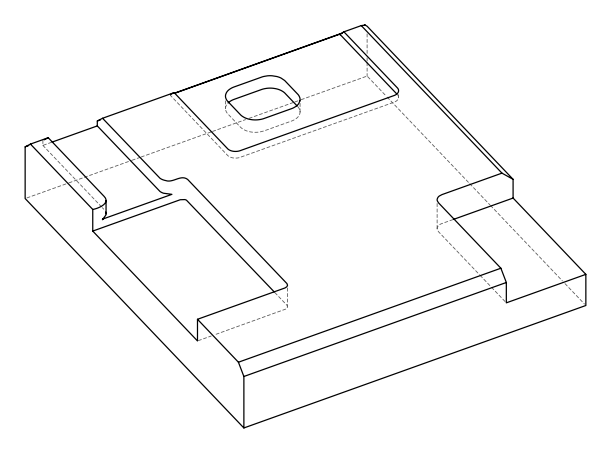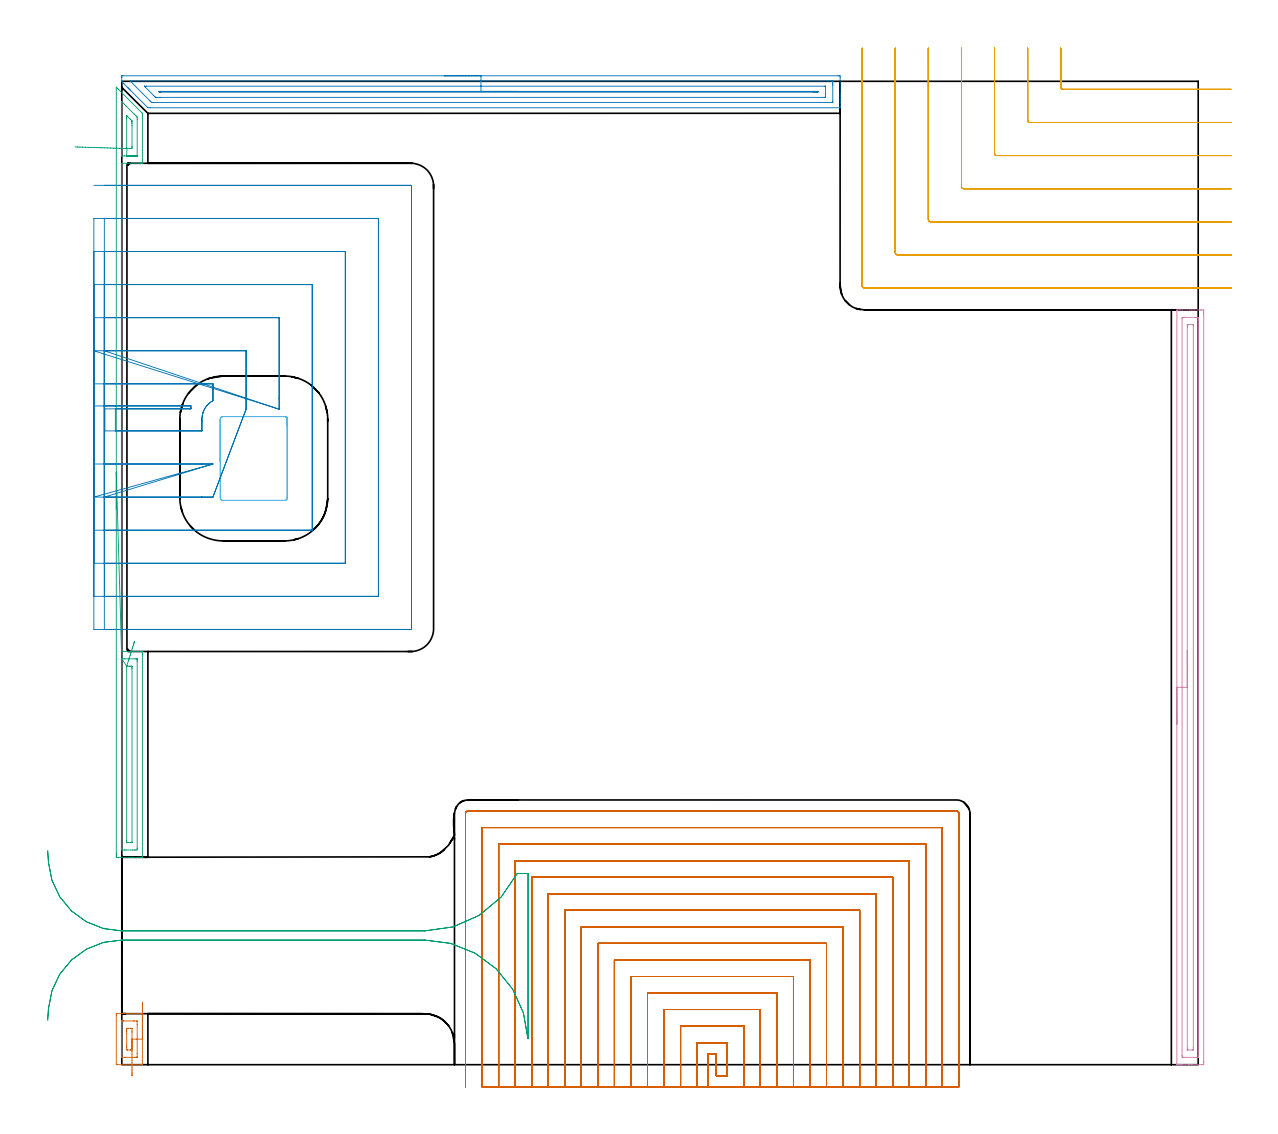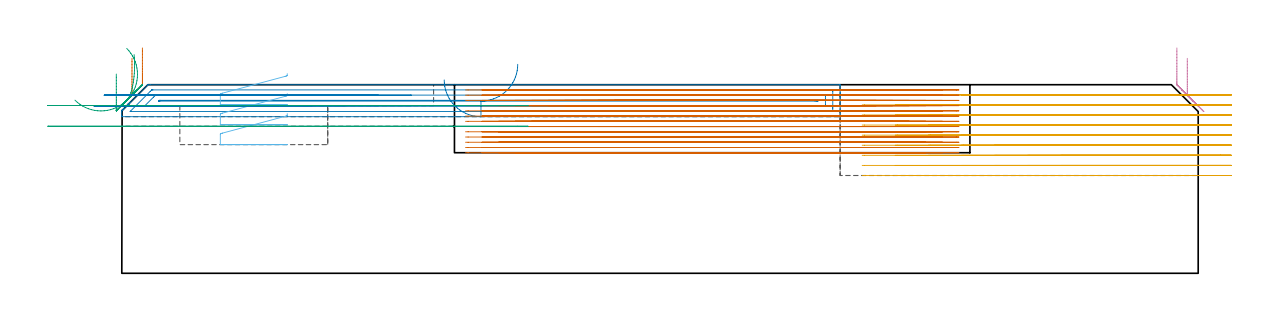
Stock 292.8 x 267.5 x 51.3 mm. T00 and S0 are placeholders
(PLAN: 9 operations, 5 tool changes, 157.6 min)
(1 AREA_MILL | FG_CHAMFER_SURFACE | UGT0205_001 | 0.52 min | 463 mm3)
(2 AREA_MILL_1 | FG_CHAMFER_SURFACE_1 | UGT0205_001 | 6.32 min | 7597 mm3)
(3 AREA_MILL_2 | FG_CHAMFER_SURFACE_2 | UGT0205_001 | 3.39 min | 5280 mm3)
(4 AREA_MILL_3 | FG_CHAMFER_SURFACE_3 | UGT0205_001 | 5.12 min | 5593 mm3)
(5 MILL_CORNER_NOTCH_RECTANGULAR | CORNER_NOTCH_RECTANGULAR | NXT0201_011 | Follow Part, ap 3, ae 75% | 15.61 min | 149105 mm3)
(6 MILL_RECTANGULAR_POCKET | POCKET_RECTANGULAR_STRAIGHT | UGT0201_105 | Follow Part, ap 5.5, ae 75% | 0.89 min | 27441 mm3)
(7 MILL_SLOT | SLOT_PARTIAL_RECTANGULAR | NXT0201_008 | Follow Part, ap 1.5, ae 75% | 116.39 min | 186662 mm3)
(8 MILL_SLOT_1 | SLOT_PARTIAL_RECTANGULAR_1 | NXT0201_011 | Follow Part, ap 3, ae 75% | 7.88 min | 51294 mm3)
(9 MILL_RECTANGULAR_SLOT | SLOT_RECTANGULAR | UGT0201_019 | Follow Part, ap 10, ae 75% | 1.44 min | 43555 mm3)
(TOOL UGT0205_001 | Chamfer Mill 20 x 3 x 45 deg. | D20 FL50 Z2)
(TOOL NXT0201_011 | ENDMILL 12mm [2P460-1200-NA 1630] | D12 FL38 Z6)
(TOOL UGT0201_105 | End Mill 22 mm | D22 FL25 Z2)
(TOOL NXT0201_008 | ENDMILL 6mm [2P460-0600-NA 1630] | D6 FL26 Z6)
(TOOL UGT0201_019 | End mill 40 mm | D40 FL63 Z6)
(OP 1 AREA_MILL)
G17 G21 G94 G90
T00 M6
G54
G17 G0 G90 X5.6 Y16.95 S1061 M3
G43 Z61.3 H0
G94 G1 Y16.912 Z60.428 F250.
Y16.798 Z59.564
Y16.609 Z58.712
Y16.347 Z57.88
Y16.013 Z57.074
Y15.61 Z56.3
Y15.141 Z55.564
Y14.61 Z54.872
Y14.021 Z54.229
Y13.378 Z53.64
Y12.686 Z53.108
Y11.95 Z52.64
Y11.176 Z52.237
Y10.37 Z51.903
Y9.538 Z51.641
Y8.686 Z51.452
Y7.822 Z51.338
Y6.95 Z51.3
Y0.378
X5.593 Y0.01 Z51.292
X5.201 Y0. Z50.9
X-1.271 Z44.428
X-1.492 Y0.01 Z44.206
X-1.5 Y0.134 Z44.2
Y13.522
X-1.498 Y13.731 Z44.202
X-1.492 Y13.89 Z44.206
X-1.158 Y13.9 Z44.542
X5.201 Z50.9
X5.594 Y13.89 Z51.293
X5.6 Y13.522 Z51.3
Y6.95
X4.186 Z49.886
Y3.076
X4.185 Y2.2 Z49.885
X4.184 Y2.131 Z49.884
X4.181 Y2.031 Z49.881
X4.18 Y2.014 Z49.88
X4.075 Y2.009 Z49.775
X3.9 Y2.004 Z49.6
X3.637 Y2.001 Z49.337
X3.505 Y2. Z49.205
X0.858 Z46.558
X0.727 Z46.427
X-0.028 Y2.004 Z45.672
X-0.055 Y2.01 Z45.645
X-0.079 Y2.054 Z45.621
X-0.086 Y3.007 Z45.614
X-0.085 Y11.699 Z45.615
X-0.084 Y11.769 Z45.616
X-0.081 Y11.869 Z45.619
X-0.08 Y11.886 Z45.62
X0.025 Y11.891 Z45.725
X0.2 Y11.896 Z45.9
X0.463 Y11.899 Z46.163
X0.595 Y11.9 Z46.295
X3.242 Z48.942
X3.373 Z49.073
X4.128 Y11.896 Z49.828
X4.155 Y11.89 Z49.855
X4.179 Y11.846 Z49.879
X4.186 Y10.893 Z49.886
Y6.95
X2.772 Z48.472
X2.77 Y4.482 Z48.47
X2.767 Y4.202 Z48.467
X2.765 Y4.025 Z48.465
X2.682 Y4.01 Z48.382
X2.491 Y4.004 Z48.191
X2.373 Y4.001 Z48.073
X1.609 Y4.003 Z47.309
X1.486 Y4.006 Z47.186
X1.335 Y4.024 Z47.035
X1.333 Y4.058 Z47.033
X1.331 Y4.16 Z47.031
X1.329 Y4.759 Z47.029
X1.328 Y5.038 Z47.028
Y8.543
X1.329 Y9.141 Z47.029
X1.33 Y9.418 Z47.03
X1.332 Y9.698 Z47.032
X1.335 Y9.875 Z47.035
X1.418 Y9.89 Z47.118
X1.609 Y9.896 Z47.309
X1.727 Y9.899 Z47.427
X2.491 Y9.897 Z48.191
X2.614 Y9.894 Z48.314
X2.765 Y9.876 Z48.465
X2.767 Y9.842 Z48.467
X2.769 Y9.74 Z48.469
X2.771 Y9.141 Z48.471
X2.772 Y8.862 Z48.472
Y6.95
Y6.078 Z48.51
Y5.213 Z48.623
Y4.362 Z48.812
Y3.53 Z49.075
Y2.724 Z49.408
Y1.95 Z49.811
Y1.214 Z50.28
Y0.522 Z50.811
Y-0.121 Z51.4
Y-0.71 Z52.044
Y-1.242 Z52.736
Y-1.71 Z53.472
Y-2.113 Z54.245
Y-2.447 Z55.051
Y-2.709 Z55.883
Y-2.898 Z56.735
Y-3.012 Z57.6
Y-3.05 Z58.472
G0 Z61.3
M5
M2
(OP 2 AREA_MILL_1)
G17 G21 G94 G90
T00 M6
G54
G17 G0 G90 X87.7 Y269. S1061 M3
G43 Z61.3 H0
Z52.6
G94 G1 X87.738 Z51.728 F250.
X87.852 Z50.864
X88.041 Z50.012
X88.303 Z49.18
X88.637 Z48.374
X89.04 Z47.6
X89.508 Z46.864
X90.04 Z46.172
X90.629 Z45.529
X91.272 Z44.94
X91.964 Z44.408
X92.7 Z43.94
X93.474 Z43.537
X94.28 Z43.203
X95.112 Z42.941
X95.963 Z42.752
X96.828 Z42.638
X97.7 Z42.6
X194.815 Y268.999 Z42.601
X195.217 Y268.996 Z42.602
X195.39 Y268.992 Z42.605
X195.4 Y268.6 Z42.997
Y264.211 Z47.383
Y263.608 Z47.99
Y263.333 Z48.263
Y262.73 Z48.867
Y262.456 Z49.14
Y261.907 Z49.692
Y261.578 Z50.021
Y260.55 Z51.049
X195.398 Y260.423 Z51.169
X195.39 Y260.302 Z51.289
X195.261 Y260.3 Z51.3
X7.712
X7.105 Z51.284
X6.982 Y260.416 Z51.178
X6.936 Y260.463 Z51.135
X2.31 Y265.089 Z46.508
X2.256 Y265.143 Z46.456
X2.07 Y265.33 Z46.269
X2.017 Y265.381 Z46.215
X1.968 Y265.432 Z46.167
X1.773 Y265.627 Z45.972
X1.725 Y265.674 Z45.923
X1.68 Y265.72 Z45.879
X1.476 Y265.924 Z45.675
X0.555 Y266.844 Z44.753
X0.472 Y266.927 Z44.672
X0.288 Y267.112 Z44.487
X0.117 Y267.283 Z44.314
X0.01 Y267.394 Z44.202
X0. Y267.708 Z43.892
Y268.6 Z42.999
Y268.93 Z42.669
X0.01 Y268.994 Z42.605
X0.018 Y269. Z42.6
X97.7
Y267.586 Z44.014
X192.281
X193.033 Y267.585 Z44.015
X193.174 Y267.583 Z44.017
X193.365 Y267.579 Z44.021
X193.39 Y267.517 Z44.083
X193.396 Y267.365 Z44.235
X193.399 Y266.844 Z44.756
X193.4 Y266.483 Z45.117
X193.399 Y262.096 Z49.504
X193.391 Y261.734 Z49.866
X193.388 Y261.72 Z49.88
X193.384 Y261.718 Z49.882
X193.363 Y261.716 Z49.884
X193.316 Y261.715 Z49.885
X193.222 Y261.714 Z49.886
X8.465 Y261.715 Z49.885
X8.277 Y261.716 Z49.884
X8.183 Y261.719 Z49.881
X8.141 Y261.721 Z49.879
X8.047 Y261.812 Z49.788
X7.712 Y262.139 Z49.461
X2.367 Y267.484 Z44.116
X2.306 Y267.55 Z44.05
X2.287 Y267.574 Z44.026
X2.286 Y267.579 Z44.021
X2.307 Y267.581 Z44.019
X2.367 Y267.584 Z44.016
X2.506 Y267.585 Z44.015
X97.7 Y267.586 Z44.014
Y266.172 Z45.428
X191.251 Y266.171 Z45.429
X191.321 Y266.17 Z45.43
X191.375 Y266.167 Z45.433
X191.386 Y266.165 Z45.435
X191.39 Y266.153 Z45.447
X191.395 Y266.113 Z45.487
X191.399 Y265.967 Z45.633
X191.4 Y265.82 Z45.78
Y264.065 Z47.535
X191.398 Y263.333 Z48.267
X191.396 Y263.191 Z48.409
X191.391 Y263.144 Z48.456
X191.354 Y263.135 Z48.465
X191.251 Y263.134 Z48.466
X190.568 Y263.129 Z48.471
X10.385 Y263.128 Z48.472
X9.701 Y263.129 Z48.471
X9.494 Y263.132 Z48.468
X9.287 Y263.135 Z48.465
X9.167 Y263.144 Z48.456
X9.102 Y263.205 Z48.395
X8.969 Y263.333 Z48.267
X8.603 Y263.696 Z47.904
X6.333 Y265.967 Z45.633
X6.175 Y266.128 Z45.472
X6.151 Y266.156 Z45.444
X6.146 Y266.163 Z45.437
X6.158 Y266.165 Z45.435
X6.267 Y266.169 Z45.431
X6.405 Y266.171 Z45.429
X6.613 Y266.172 Z45.428
X97.7
Y264.757 Z46.843
X188.579
X188.916 Y264.756 Z46.844
X189.133 Y264.753 Z46.847
X189.241 Y264.75 Z46.85
X189.39 Y264.736 Z46.864
X189.391 Y264.65 Z46.95
X189.39 Y264.564 Z47.036
X189.241 Y264.55 Z47.05
X189.13 Y264.546 Z47.054
X188.915 Y264.544 Z47.056
X188.579 Y264.543 Z47.057
X188.242
X10.603
X10.385 Y264.545 Z47.055
X10.277 Y264.548 Z47.052
X10.21 Y264.55 Z47.05
X10.175 Y264.582 Z47.018
X10.102 Y264.652 Z46.948
X10.034 Y264.723 Z46.877
X10.011 Y264.749 Z46.851
X10.059 Y264.751 Z46.849
X10.167 Y264.755 Z46.845
X10.385 Y264.757 Z46.843
X97.7
X98.572 Z46.881
X99.436 Z46.995
X100.288 Z47.183
X101.12 Z47.446
X101.926 Z47.78
X102.7 Z48.182
X103.436 Z48.651
X104.128 Z49.182
X104.771 Z49.772
X105.36 Z50.415
X105.891 Z51.107
X106.36 Z51.843
X106.763 Z52.616
X107.097 Z53.422
X107.359 Z54.254
X107.548 Z55.106
X107.662 Z55.971
X107.7 Z56.843
G0 Z61.3
M5
M2
(OP 3 AREA_MILL_2)
G17 G21 G94 G90
T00 M6
G54
G17 G0 G90 X-1.5 Y151.15 S1061 M3
G43 Z61.3 H0
Z54.2
G94 G1 Y151.188 Z53.328 F250.
Y151.302 Z52.463
Y151.491 Z51.612
Y151.753 Z50.78
Y152.087 Z49.974
Y152.49 Z49.2
Y152.959 Z48.464
Y153.49 Z47.772
Y154.079 Z47.129
Y154.722 Z46.54
Y155.414 Z46.008
Y156.15 Z45.54
Y156.924 Z45.137
Y157.73 Z44.803
Y158.562 Z44.541
Y159.414 Z44.352
Y160.279 Z44.238
Y161.15 Z44.2
X-1.499 Y265.872 Z44.201
X-1.496 Y265.884 Z44.203
X-1.492 Y265.891 Z44.206
X-1.457 Y265.857 Z44.243
X-1.038 Y265.439 Z44.659
X5.579 Y258.821 Z51.278
X5.582 Y258.817 Z51.281
X5.595 Y258.799 Z51.289
X5.6 Y258.126 Z51.3
Y245.613
X5.593 Y245.21 Z51.293
X5.173 Y245.2 Z50.873
X-0.1 Z45.6
Y113.333
X-0.098 Y113.109 Z45.592
X-0.1 Y112.997 Z45.6
Y112.926
X-0.101 Y112.914 Z45.599
X-0.099 Y112.912 Z45.596
X-0.095 Y112.908 Z45.59
X-0.096 Y112.901 Z45.593
X-0.1 Y112.886 Z45.598
Y112.829 Z45.6
Y112.4
X5.158 Z50.858
X5.58 Y112.393 Z51.28
X5.593 Y112.391 Z51.293
X5.6 Y111.545 Z51.3
Y56.577
X5.597 Y56.408 Z51.288
X5.592 Y56.407 Z51.283
X5.233 Y56.4 Z50.933
X4.955 Z50.655
X4.256 Z49.95
X3.024 Z48.72
X2.491 Z48.186
X1.875 Z47.57
X-1.038 Y56.401 Z44.659
X-1.268 Y56.404 Z44.429
X-1.492 Y56.41 Z44.206
X-1.495 Y56.561 Z44.203
X-1.499 Y57.024 Z44.201
X-1.5 Y57.492 Z44.2
Y161.15
X-0.1 Y113.331 Z45.6
X-0.098 Y113.109 Z45.592
X-0.1 Y112.998 Z45.6
Y112.984
Y112.914
X-0.099 Y112.912 Z45.596
X-0.094 Y112.908 Z45.591
X-0.095 Y112.901 Z45.594
X-0.099 Y112.886 Z45.599
X-0.1 Y112.829 Z45.6
Y112.439
Y112.4
X-0.057 Z45.643
X0.002 Y110.398 Z45.702
X0.093 Y110.4 Z45.793
X0.727 Z46.427
X3.621 Z49.321
X4.091 Y110.397 Z49.791
X4.14 Y110.395 Z49.84
X4.171 Y110.391 Z49.871
X4.179 Y110.363 Z49.879
X4.182 Y110.186 Z49.882
X4.186 Y109.828 Z49.886
Y109.757
X4.185 Y58.883 Z49.885
Y58.812
X4.179 Y58.41 Z49.879
X3.777 Y58.402 Z49.477
X3.373 Y58.401 Z49.073
X2.897 Y58.4 Z48.597
X1.133 Z46.833
X0.727 Y58.401 Z46.427
X0.248 Y58.403 Z45.948
X0.021 Y58.41 Z45.721
X-0.079 Y58.434 Z45.621
X-0.085 Y58.74 Z45.615
Y58.812
X-0.086 Y109.757 Z45.614
X-0.084 Y110.169 Z45.616
X-0.08 Y110.373 Z45.62
X-0.079 Y110.39 Z45.621
X-0.053 Y110.394 Z45.647
X0.002 Y110.398 Z45.702
X1.336 Y108.39 Z47.036
X1.344 Y108.393 Z47.044
X1.397 Y108.397 Z47.097
X1.609 Y108.399 Z47.309
X2.067 Y108.4 Z47.767
X2.491 Y108.397 Z48.191
X2.633 Y108.395 Z48.333
X2.744 Y108.39 Z48.444
X2.765 Y108.378 Z48.465
X2.767 Y108.335 Z48.467
X2.769 Y108.254 Z48.469
X2.771 Y107.97 Z48.471
X2.772 Y107.686 Z48.472
X2.771 Y60.599 Z48.471
X2.77 Y60.457 Z48.47
X2.767 Y60.423 Z48.467
X2.766 Y60.413 Z48.466
X2.752 Y60.409 Z48.452
X2.686 Y60.402 Z48.386
X2.491 Y60.401 Z48.191
X1.805 Y60.4 Z47.505
X1.609 Y60.401 Z47.309
X1.412 Y60.405 Z47.112
X1.357 Y60.41 Z47.057
X1.335 Y60.414 Z47.035
X1.333 Y60.43 Z47.033
X1.33 Y60.505 Z47.03
X1.329 Y60.599 Z47.029
X1.328 Y60.883 Z47.028
X1.329 Y108.253 Z47.029
X1.331 Y108.349 Z47.031
X1.334 Y108.381 Z47.034
X1.336 Y108.39 Z47.036
X1.584 Y109.176 Z47.324
X1.823 Y109.934 Z47.682
X2.052 Y110.66 Z48.108
X2.269 Y111.348 Z48.599
X2.472 Y111.993 Z49.15
X2.66 Y112.589 Z49.759
X2.831 Y113.132 Z50.42
X2.985 Y113.618 Z51.128
X3.119 Y114.044 Z51.877
X3.233 Y114.406 Z52.663
X3.326 Y114.701 Z53.479
X3.397 Y114.927 Z54.318
X3.446 Y115.082 Z55.175
X3.472 Y115.166 Z56.043
X3.476 Y115.177 Z56.916
X3.457 Y115.115 Z57.786
X3.414 Y114.982 Z58.647
X3.35 Y114.777 Z59.492
G0 Z61.3
X1.337 Y247.2
Z61.179
G1 X1.926 Z60.536
X2.457 Z59.844
X2.926 Z59.108
X3.329 Z58.334
X3.663 Z57.528
X3.925 Z56.696
X4.114 Z55.844
X4.228 Z54.979
X4.266 Z54.108
X4.228 Z53.236
X4.114 Z52.371
X3.925 Z51.52
X3.663 Z50.688
X3.329 Z49.882
X2.926 Z49.108
X2.457 Z48.372
X1.926 Z47.68
X1.337 Z47.037
X0.727 Z46.427
X0.041 Y247.201 Z45.741
X-0.033 Y247.206 Z45.667
X-0.048 Y247.21 Z45.652
X-0.079 Y247.229 Z45.621
X-0.083 Y247.327 Z45.617
X-0.084 Y247.4 Z45.616
X-0.086 Y248.223 Z45.614
X-0.085 Y261.63 Z45.615
X-0.084 Y261.701 Z45.616
X-0.079 Y262. Z45.621
X0.017 Y261.921 Z45.717
X0.246 Y261.701 Z45.946
X0.727 Y261.223 Z46.427
X1.143 Y260.807 Z46.843
X3.373 Y258.577 Z49.073
X3.824 Y258.126 Z49.524
X3.977 Y257.971 Z49.677
X4.099 Y257.844 Z49.799
X4.177 Y257.761 Z49.877
X4.186 Y257.232 Z49.886
X4.185 Y247.297 Z49.885
X4.184 Y247.246 Z49.884
X4.182 Y247.222 Z49.882
X4.18 Y247.216 Z49.88
X4.163 Y247.21 Z49.863
X3.769 Y247.203 Z49.469
X3.571 Y247.2 Z49.271
X1.337 Z47.037
X1.395 Y249.206 Z47.095
X1.345 Y249.21 Z47.045
X1.335 Y249.217 Z47.035
X1.332 Y249.229 Z47.032
X1.33 Y249.269 Z47.03
X1.329 Y249.309 Z47.029
X1.328 Y249.472 Z47.028
X1.329 Y257.516 Z47.029
X1.333 Y258.126 Z47.033
X1.334 Y258.154 Z47.034
X1.335 Z47.035
X1.372 Y258.126 Z47.072
X1.609 Y257.891 Z47.309
X2.269 Y257.232 Z47.969
X2.491 Y257.009 Z48.191
X2.656 Y256.841 Z48.356
X2.738 Y256.755 Z48.438
X2.756 Y256.733 Z48.456
X2.765 Y256.701 Z48.465
X2.767 Y256.622 Z48.467
X2.77 Y256.338 Z48.47
X2.771 Y256.054 Z48.471
X2.772 Y255.444 Z48.472
X2.771 Y249.798 Z48.471
X2.768 Y249.514 Z48.468
X2.764 Y249.325 Z48.464
X2.757 Y249.21 Z48.457
X2.479 Y249.2 Z48.179
X1.597 Z47.297
X1.395 Y249.206 Z47.095
X0.752 Y249.227 Z46.505
X0.06 Y249.248 Z45.974
X-0.676 Y249.271 Z45.506
X-1.449 Y249.296 Z45.103
X-2.255 Y249.321 Z44.77
X-3.087 Y249.347 Z44.507
X-3.938 Y249.374 Z44.319
X-4.803 Y249.401 Z44.205
X-5.674 Y249.428 Z44.167
X-6.545 Y249.456 Z44.206
X-7.409 Y249.483 Z44.32
X-8.261 Y249.51 Z44.509
X-9.092 Y249.536 Z44.771
X-9.898 Y249.561 Z45.105
X-10.671 Y249.585 Z45.508
X-11.406 Y249.609 Z45.977
X-12.098 Y249.63 Z46.509
X-12.741 Y249.65 Z47.098
G0 Z61.3
M5
M2
(OP 4 AREA_MILL_3)
G17 G21 G94 G90
T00 M6
G54
G17 G0 G90 X287. Y92.65 S1061 M3
G43 Z61.3 H0
G94 G1 Y92.688 Z60.428 F250.
Y92.802 Z59.563
Y92.991 Z58.712
Y93.253 Z57.88
Y93.587 Z57.074
Y93.99 Z56.3
Y94.458 Z55.564
Y94.99 Z54.872
Y95.579 Z54.229
Y96.222 Z53.64
Y96.914 Z53.108
Y97.65 Z52.64
Y98.424 Z52.237
Y99.23 Z51.903
Y100.062 Z51.641
Y100.914 Z51.452
Y101.778 Z51.338
Y102.65 Z51.3
Y205.156
X287.003 Y205.291 Z51.288
X287.032 Y205.3 Z51.259
X287.351 Z50.948
X287.855 Z50.444
X288.43 Z49.865
X290.494 Z47.804
X291.094 Z47.201
X291.682 Z46.614
X293.458 Z44.839
X293.758 Y205.298 Z44.539
X294.291 Y205.292 Z44.005
X294.294 Y205.248 Z44.003
X294.299 Y204.71 Z44.001
X294.3 Y204.166 Z44.
Y0.937
X294.299 Y0.59 Z44.001
X294.294 Y0.052 Z44.003
X294.291 Y0.008 Z44.005
X293.758 Y0. Z44.539
X291.094 Z47.201
X290.494 Z47.804
X290.206 Z48.091
X288.43 Z49.865
X287.855 Z50.444
X287.351 Z50.948
X287.032 Z51.259
X287.003 Y0.009 Z51.288
X287. Y0.144 Z51.3
Y102.65
X288.414 Z49.886
X288.415 Y202.943 Z49.885
X288.43 Y203.29 Z49.87
X288.948 Y203.298 Z49.352
X291.982 Y203.3 Z46.318
X292.501 Y203.298 Z45.799
X292.87 Y203.29 Z45.43
X292.885 Y202.927 Z45.415
Y202.912
Y2.357
X292.87 Y2.01 Z45.43
X292.352 Y2.002 Z45.948
X289.318 Y2. Z48.982
X288.799 Y2.002 Z49.501
X288.43 Y2.01 Z49.87
X288.415 Y2.373 Z49.885
X288.414 Y2.389 Z49.886
Y102.65
X289.828 Z48.472
X289.829 Y200.632 Z48.471
X289.83 Y201.145 Z48.47
X289.833 Y201.239 Z48.467
X289.835 Y201.278 Z48.465
X289.897 Y201.29 Z48.403
X290.053 Y201.298 Z48.247
X291.249 Y201.299 Z47.051
X291.352 Y201.296 Z46.948
X291.434 Y201.29 Z46.866
X291.465 Y201.284 Z46.835
X291.467 Y201.27 Z46.833
X291.47 Y201.145 Z46.83
X291.471 Y200.766 Z46.829
Y4.668
X291.469 Y4.155 Z46.831
X291.467 Y4.061 Z46.833
X291.465 Y4.022 Z46.835
X291.403 Y4.01 Z46.897
X291.247 Y4.002 Z47.053
X290.051 Y4.001 Z48.249
X289.948 Y4.004 Z48.352
X289.866 Y4.01 Z48.434
X289.834 Y4.016 Z48.466
X289.833 Y4.03 Z48.467
X289.83 Y4.155 Z48.47
X289.829 Y4.534 Z48.471
X289.828 Y102.65 Z48.472
Y103.522 Z48.51
Y104.387 Z48.624
Y105.238 Z48.812
Y106.07 Z49.075
Y106.876 Z49.409
Y107.65 Z49.811
Y108.386 Z50.28
Y109.078 Z50.811
Y109.721 Z51.401
Y110.31 Z52.044
Y110.842 Z52.736
Y111.31 Z53.472
Y111.713 Z54.245
Y112.047 Z55.051
Y112.309 Z55.883
Y112.498 Z56.735
Y112.612 Z57.6
Y112.65 Z58.472
G0 Z61.3
M5
M2
(OP 5 MILL_CORNER_NOTCH_RECTANGULAR)
G17 G21 G94 G90
T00 M6
G54
G17 G0 G90 X255.392 Y276.5 S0 M3
G43 Z61.3 H1
Z48.555
G94 G1 X255.4 Y273.5 F250.
Y273.356 F500.
Y265.895
G3 X255.995 Y265.3 R0.6
G1 X298.8
X301.8 F250.
G0 Z61.3
X246.39 Y276.5
Z48.555
G1 X246.4 Y273.5
Y273.356 F500.
Y256.896
G3 X246.996 Y256.3 R0.6
G1 X298.8
X301.8 F250.
G0 Z61.3
X237.388 Y276.5
Z48.555
G1 X237.4 Y273.5
Y273.356 F500.
Y247.896
G3 X237.996 Y247.3 R0.6
G1 X298.8
X301.8 F250.
G0 Z61.3
X228.384 Y276.5
Z48.555
G1 X228.4 Y273.5
Y273.356 F500.
Y238.896
G3 X228.996 Y238.3 R0.6
G1 X298.8
X301.8 F250.
G0 Z61.3
X219.375 Y276.5
Z48.555
G1 X219.399 Y273.5
X219.4 Y273.356 F500.
Y229.896
G3 X219.996 Y229.3 R0.6
G1 X298.8
X301.8 F250.
G0 Z61.3
X210.351 Y276.5
Z48.555
G1 X210.399 Y273.5
X210.4 Y273.356 F500.
Y220.897
G3 X210.997 Y220.3 R0.6
G1 X298.8
X301.8 F250.
G0 Z61.3
X201.4 Y276.356
Z48.555
G1 Y273.356
Y211.897 F500.
G3 X201.997 Y211.3 R0.6
G1 X298.8
X301.8 F250.
G0 Z61.3
X255.4 Y276.5
Z45.811
G1 Y273.5
Y265.895 F500.
G3 X255.995 Y265.3 R0.6
G1 X298.8
X301.8 F250.
G0 Z61.3
X246.4 Y276.5
Z45.811
G1 Y273.5
Y256.896 F500.
G3 X246.996 Y256.3 R0.6
G1 X298.8
X301.8 F250.
G0 Z61.3
X237.4 Y276.5
Z45.811
G1 Y273.5
Y247.896 F500.
G3 X237.996 Y247.3 R0.6
G1 X298.8
X301.8 F250.
G0 Z61.3
X228.4 Y276.5
Z45.811
G1 Y273.5
Y238.896 F500.
G3 X228.996 Y238.3 R0.6
G1 X298.8
X301.8 F250.
G0 Z61.3
X219.4 Y276.5
Z45.811
G1 Y273.5
Y229.896 F500.
G3 X219.996 Y229.3 R0.6
G1 X298.8
X301.8 F250.
G0 Z61.3
X210.4 Y276.5
Z45.811
G1 Y273.5
Y220.897 F500.
G3 X210.997 Y220.3 R0.6
G1 X298.8
X301.8 F250.
G0 Z61.3
X201.4 Y276.5
Z45.811
G1 Y273.5
Y211.897 F500.
G3 X201.997 Y211.3 R0.6
G1 X298.8
X301.8 F250.
G0 Z61.3
X255.4 Y276.5
Z43.067
G1 Y273.5
Y265.895 F500.
G3 X255.995 Y265.3 R0.6
G1 X298.8
X301.8 F250.
G0 Z61.3
X246.4 Y276.5
Z43.067
G1 Y273.5
Y256.896 F500.
G3 X246.996 Y256.3 R0.6
G1 X298.8
X301.8 F250.
G0 Z61.3
X237.4 Y276.5
Z43.067
G1 Y273.5
Y247.896 F500.
G3 X237.996 Y247.3 R0.6
G1 X298.8
X301.8 F250.
G0 Z61.3
X228.4 Y276.5
Z43.067
G1 Y273.5
Y238.896 F500.
G3 X228.996 Y238.3 R0.6
G1 X298.8
X301.8 F250.
G0 Z61.3
X219.4 Y276.5
Z43.067
G1 Y273.5
Y229.896 F500.
G3 X219.996 Y229.3 R0.6
G1 X298.8
X301.8 F250.
G0 Z61.3
X210.4 Y276.5
Z43.067
G1 Y273.5
Y220.897 F500.
G3 X210.997 Y220.3 R0.6
G1 X298.8
X301.8 F250.
G0 Z61.3
X201.4 Y276.5
Z43.067
G1 Y273.5
Y211.897 F500.
G3 X201.997 Y211.3 R0.6
G1 X298.8
X301.8 F250.
G0 Z61.3
X255.4 Y276.5
Z40.322
G1 Y273.5
Y265.895 F500.
G3 X255.995 Y265.3 R0.6
G1 X298.8
X301.8 F250.
G0 Z61.3
X246.4 Y276.5
Z40.322
G1 Y273.5
Y256.896 F500.
G3 X246.996 Y256.3 R0.6
G1 X298.8
X301.8 F250.
G0 Z61.3
X237.4 Y276.5
Z40.322
G1 Y273.5
Y247.896 F500.
G3 X237.996 Y247.3 R0.6
G1 X298.8
X301.8 F250.
G0 Z61.3
X228.4 Y276.5
Z40.322
G1 Y273.5
Y238.896 F500.
G3 X228.996 Y238.3 R0.6
G1 X298.8
X301.8 F250.
G0 Z61.3
X219.4 Y276.5
Z40.322
G1 Y273.5
Y229.897 F500.
G3 X219.997 Y229.3 R0.6
G1 X298.8
X301.8 F250.
G0 Z61.3
X210.4 Y276.5
Z40.322
G1 Y273.5
Y220.897 F500.
G3 X210.997 Y220.3 R0.6
G1 X298.8
X301.8 F250.
G0 Z61.3
X201.4 Y276.5
Z40.322
G1 Y273.5
Y211.897 F500.
G3 X201.997 Y211.3 R0.6
G1 X298.8
X301.8 F250.
G0 Z61.3
X255.4 Y276.5
Z37.578
G1 Y273.5
Y265.895 F500.
G3 X255.995 Y265.3 R0.6
G1 X298.8
X301.8 F250.
G0 Z61.3
X246.4 Y276.5
Z37.578
G1 Y273.5
Y256.896 F500.
G3 X246.996 Y256.3 R0.6
G1 X298.8
X301.8 F250.
G0 Z61.3
X237.4 Y276.5
Z37.578
G1 Y273.5
Y247.896 F500.
G3 X237.996 Y247.3 R0.6
G1 X298.8
X301.8 F250.
G0 Z61.3
X228.4 Y276.5
Z37.578
G1 Y273.5
Y238.896 F500.
G3 X228.996 Y238.3 R0.6
G1 X298.8
X301.8 F250.
G0 Z61.3
X219.4 Y276.5
Z37.578
G1 Y273.5
Y229.897 F500.
G3 X219.997 Y229.3 R0.6
G1 X298.8
X301.8 F250.
G0 Z61.3
X210.4 Y276.5
Z37.578
G1 Y273.5
Y220.897 F500.
G3 X210.997 Y220.3 R0.6
G1 X298.8
X301.8 F250.
G0 Z61.3
X201.4 Y276.5
Z37.578
G1 Y273.5
Y211.897 F500.
G3 X201.997 Y211.3 R0.6
G1 X298.8
X301.8 F250.
G0 Z61.3
X255.4 Y276.5
Z34.833
G1 Y273.5
Y265.895 F500.
G3 X255.995 Y265.3 R0.6
G1 X298.8
X301.8 F250.
G0 Z61.3
X246.4 Y276.5
Z34.833
G1 Y273.5
Y256.896 F500.
G3 X246.996 Y256.3 R0.6
G1 X298.8
X301.8 F250.
G0 Z61.3
X237.4 Y276.5
Z34.833
G1 Y273.5
Y247.896 F500.
G3 X237.996 Y247.3 R0.6
G1 X298.8
X301.8 F250.
G0 Z61.3
X228.4 Y276.5
Z34.833
G1 Y273.5
Y238.896 F500.
G3 X228.996 Y238.3 R0.6
G1 X298.8
X301.8 F250.
G0 Z61.3
X219.4 Y276.5
Z34.833
G1 Y273.5
Y229.897 F500.
G3 X219.997 Y229.3 R0.6
G1 X298.8
X301.8 F250.
G0 Z61.3
X210.4 Y276.5
Z34.833
G1 Y273.5
Y220.897 F500.
G3 X210.997 Y220.3 R0.6
G1 X298.8
X301.8 F250.
G0 Z61.3
X201.4 Y276.5
Z34.833
G1 Y273.5
Y211.897 F500.
G3 X201.997 Y211.3 R0.6
G1 X298.8
X301.8 F250.
G0 Z61.3
X255.4 Y276.5
Z32.089
G1 Y273.5
Y265.895 F500.
G3 X255.995 Y265.3 R0.6
G1 X298.8
X301.8 F250.
G0 Z61.3
X246.4 Y276.5
Z32.089
G1 Y273.5
Y256.896 F500.
G3 X246.996 Y256.3 R0.6
G1 X298.8
X301.8 F250.
G0 Z61.3
X237.4 Y276.5
Z32.089
G1 Y273.5
Y247.896 F500.
G3 X237.996 Y247.3 R0.6
G1 X298.8
X301.8 F250.
G0 Z61.3
X228.4 Y276.5
Z32.089
G1 Y273.5
Y238.896 F500.
G3 X228.996 Y238.3 R0.6
G1 X298.8
X301.8 F250.
G0 Z61.3
X219.4 Y276.5
Z32.089
G1 Y273.5
Y229.897 F500.
G3 X219.997 Y229.3 R0.6
G1 X298.8
X301.8 F250.
G0 Z61.3
X210.4 Y276.5
Z32.089
G1 Y273.5
Y220.897 F500.
G3 X210.997 Y220.3 R0.6
G1 X298.8
X301.8 F250.
G0 Z61.3
X201.4 Y276.5
Z32.089
G1 Y273.5
Y211.897 F500.
G3 X201.997 Y211.3 R0.6
G1 X298.8
X301.8 F250.
G0 Z61.3
X255.4 Y276.5
Z29.344
G1 Y273.5
Y265.895 F500.
G3 X255.995 Y265.3 R0.6
G1 X298.8
X301.8 F250.
G0 Z61.3
X246.4 Y276.5
Z29.344
G1 Y273.5
Y256.896 F500.
G3 X246.996 Y256.3 R0.6
G1 X298.8
X301.8 F250.
G0 Z61.3
X237.4 Y276.5
Z29.344
G1 Y273.5
Y247.896 F500.
G3 X237.996 Y247.3 R0.6
G1 X298.8
X301.8 F250.
G0 Z61.3
X228.4 Y276.5
Z29.344
G1 Y273.5
Y238.896 F500.
G3 X228.996 Y238.3 R0.6
G1 X298.8
X301.8 F250.
G0 Z61.3
X219.4 Y276.5
Z29.344
G1 Y273.5
Y229.897 F500.
G3 X219.997 Y229.3 R0.6
G1 X298.8
X301.8 F250.
G0 Z61.3
X210.4 Y276.5
Z29.344
G1 Y273.5
Y220.897 F500.
G3 X210.997 Y220.3 R0.6
G1 X298.8
X301.8 F250.
G0 Z61.3
X201.4 Y276.5
Z29.344
G1 Y273.5
Y211.897 F500.
G3 X201.997 Y211.3 R0.6
G1 X298.8
X301.8 F250.
G0 Z61.3
X255.4 Y276.5
Z26.6
G1 Y273.5
Y265.895 F500.
G3 X255.995 Y265.3 R0.6
G1 X298.8
X301.8 F250.
G0 Z61.3
X246.4 Y276.5
Z26.6
G1 Y273.5
Y256.896 F500.
G3 X246.996 Y256.3 R0.6
G1 X298.8
X301.8 F250.
G0 Z61.3
X237.4 Y276.5
Z26.6
G1 Y273.5
Y247.896 F500.
G3 X237.996 Y247.3 R0.6
G1 X298.8
X301.8 F250.
G0 Z61.3
X228.4 Y276.5
Z26.6
G1 Y273.5
Y238.896 F500.
G3 X228.996 Y238.3 R0.6
G1 X298.8
X301.8 F250.
G0 Z61.3
X219.4 Y276.5
Z26.6
G1 Y273.5
Y229.897 F500.
G3 X219.997 Y229.3 R0.6
G1 X298.8
X301.8 F250.
G0 Z61.3
X210.4 Y276.5
Z26.6
G1 Y273.5
Y220.897 F500.
G3 X210.997 Y220.3 R0.6
G1 X298.8
X301.8 F250.
G0 Z61.3
X201.4 Y276.5
Z26.6
G1 Y273.5
Y211.897 F500.
G3 X201.997 Y211.3 R0.6
G1 X298.8
X301.8 F250.
G0 Z61.3
M5
M2
(OP 6 MILL_RECTANGULAR_POCKET)
G17 G21 G94 G90
T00 M6
G54
G17 G0 G90 X45. Y173.832 S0 M3
G43 Z61.3 H0
Z54.3
G94 G1 Y175.6 Z53.826 F250.
Y175.684 Z53.804
X44.934 Y175.908 Z53.741
X44.799 Y176.099 Z53.678
X44.608 Y176.234 Z53.616
X44.384 Y176.3 Z53.553
X27.416 Z49.007
X27.192 Y176.234 Z48.944
X27.001 Y176.099 Z48.881
X26.866 Y175.908 Z48.819
X26.8 Y175.684 Z48.756
Y164.9 Z45.867
Y154.2 F500.
G3 X27.5 Y153.5 R0.7
G1 X44.3
G3 X45. Y154.2 R0.7
G1 Y175.6
G3 X44.3 Y176.3 R0.7
G1 X27.5
G3 X26.8 Y175.6 R0.7
G1 Y164.9
Y163.9
G0 X45. Y173.832 Z48.867
G1 Y175.6 Z48.393 F250.
Y175.684 Z48.37
X44.934 Y175.908 Z48.308
X44.799 Y176.099 Z48.245
X44.608 Y176.234 Z48.182
X44.384 Y176.3 Z48.12
X27.416 Z43.573
X27.192 Y176.234 Z43.511
X27.001 Y176.099 Z43.448
X26.866 Y175.908 Z43.385
X26.8 Y175.684 Z43.323
Y164.9 Z40.433
Y154.2 F500.
G3 X27.5 Y153.5 R0.7
G1 X44.3
G3 X45. Y154.2 R0.7
G1 Y175.6
G3 X44.3 Y176.3 R0.7
G1 X27.5
G3 X26.8 Y175.6 R0.7
G1 Y164.9
Y163.9
G0 X45. Y173.832 Z43.433
G1 Y175.6 Z42.96 F250.
Y175.684 Z42.937
X44.934 Y175.908 Z42.874
X44.799 Y176.099 Z42.812
X44.608 Y176.234 Z42.749
X44.384 Y176.3 Z42.687
X27.416 Z38.14
X27.192 Y176.234 Z38.077
X27.001 Y176.099 Z38.015
X26.866 Y175.908 Z37.952
X26.8 Y175.684 Z37.89
Y164.9 Z35.
Y154.2 F500.
G3 X27.5 Y153.5 R0.7
G1 X44.3
G3 X45. Y154.2 R0.7
G1 Y175.6
G3 X44.3 Y176.3 R0.7
G1 X27.5
G3 X26.8 Y175.6 R0.7
G1 Y164.9
Y163.9
G0 Z61.3
M5
M2
(OP 7 MILL_SLOT)
G17 G21 G94 G90
T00 M6
G54
G17 G0 G90 X159.5 Y-6. S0 M3
G43 Z61.3 H1
Z49.877
G94 G1 Y-3. F250.
Y3. F500.
X161.7
Y-3.
X164.7
Y6.
X156.5
Y-3.
Y-6. F250.
X169.2
Y-3.
Y10.5 F500.
X152.
Y-3.
Y-6. F250.
X173.7
Y-3.
Y15. F500.
X147.5
Y-3.
Y-6. F250.
X178.2
Y-3.
Y19.5 F500.
X143.
Y-3.
Y-6. F250.
X182.7
Y-3.
Y24. F500.
X138.5
Y-3.
Y-6. F250.
X187.2
Y-3.
Y28.5 F500.
X134.
Y-3.
Y-6. F250.
X191.7
Y-3.
Y33. F500.
X129.5
Y-3.
Y-6. F250.
X196.2
Y-3.
Y37.5 F500.
X125.
Y-3.
Y-6. F250.
X200.7
Y-3.
Y42. F500.
X120.5
Y-3.
Y-6. F250.
X205.2
Y-3.
Y46.5 F500.
X116.
Y-3.
Y-6. F250.
X209.7
Y-3.
Y51. F500.
X111.5
Y-3.
Y-6. F250.
X214.2
Y-3.
Y55.5 F500.
X107.
Y-3.
Y-6. F250.
X218.7
Y-3.
Y60. F500.
X102.5
Y-3.
Y-6. F250.
X223.2
Y-3.
Y64.5 F500.
X98.
Y-3.
Y-6. F250.
X227.7
Y-3.
Y68.3 F500.
G3 X227. Y69. R0.7
G1 X94.2
G3 X93.5 Y68.3 R0.7
G1 Y-3.
Y-6. F250.
G0 X159.5 Z48.454
G1 Y-3.
Y3. F500.
X161.7
Y-3.
X164.7
Y6.
X156.5
Y-3.
Y-6. F250.
X169.2
Y-3.
Y10.5 F500.
X152.
Y-3.
Y-6. F250.
X173.7
Y-3.
Y15. F500.
X147.5
Y-3.
Y-6. F250.
X178.2
Y-3.
Y19.5 F500.
X143.
Y-3.
Y-6. F250.
X182.7
Y-3.
Y24. F500.
X138.5
Y-3.
Y-6. F250.
X187.2
Y-3.
Y28.5 F500.
X134.
Y-3.
Y-6. F250.
X191.7
Y-3.
Y33. F500.
X129.5
Y-3.
Y-6. F250.
X196.2
Y-3.
Y37.5 F500.
X125.
Y-3.
Y-6. F250.
X200.7
Y-3.
Y42. F500.
X120.5
Y-3.
Y-6. F250.
X205.2
Y-3.
Y46.5 F500.
X116.
Y-3.
Y-6. F250.
X209.7
Y-3.
Y51. F500.
X111.5
Y-3.
Y-6. F250.
X214.2
Y-3.
Y55.5 F500.
X107.
Y-3.
Y-6. F250.
X218.7
Y-3.
Y60. F500.
X102.5
Y-3.
Y-6. F250.
X223.2
Y-3.
Y64.5 F500.
X98.
Y-3.
Y-6. F250.
X227.7
Y-3.
Y68.3 F500.
G3 X227. Y69. R0.7
G1 X94.2
G3 X93.5 Y68.3 R0.7
G1 Y-3.
Y-6. F250.
G0 X159.5 Z47.031
G1 Y-3.
Y3. F500.
X161.7
Y-3.
X164.7
Y6.
X156.5
Y-3.
Y-6. F250.
X169.2
Y-3.
Y10.5 F500.
X152.
Y-3.
Y-6. F250.
X173.7
Y-3.
Y15. F500.
X147.5
Y-3.
Y-6. F250.
X178.2
Y-3.
Y19.5 F500.
X143.
Y-3.
Y-6. F250.
X182.7
Y-3.
Y24. F500.
X138.5
Y-3.
Y-6. F250.
X187.2
Y-3.
Y28.5 F500.
X134.
Y-3.
Y-6. F250.
X191.7
Y-3.
Y33. F500.
X129.5
Y-3.
Y-6. F250.
X196.2
Y-3.
Y37.5 F500.
X125.
Y-3.
Y-6. F250.
X200.7
Y-3.
Y42. F500.
X120.5
Y-3.
Y-6. F250.
X205.2
Y-3.
Y46.5 F500.
X116.
Y-3.
Y-6. F250.
X209.7
Y-3.
Y51. F500.
X111.5
Y-3.
Y-6. F250.
X214.2
Y-3.
Y55.5 F500.
X107.
Y-3.
Y-6. F250.
X218.7
Y-3.
Y60. F500.
X102.5
Y-3.
Y-6. F250.
X223.2
Y-3.
Y64.5 F500.
X98.
Y-3.
Y-6. F250.
X227.7
Y-3.
Y68.3 F500.
G3 X227. Y69. R0.7
G1 X94.2
G3 X93.5 Y68.3 R0.7
G1 Y-3.
Y-6. F250.
G0 X159.5 Z45.608
G1 Y-3.
Y3. F500.
X161.7
Y-3.
X164.7
Y6.
X156.5
Y-3.
Y-6. F250.
X169.2
Y-3.
Y10.5 F500.
X152.
Y-3.
Y-6. F250.
X173.7
Y-3.
Y15. F500.
X147.5
Y-3.
Y-6. F250.
X178.2
Y-3.
Y19.5 F500.
X143.
Y-3.
Y-6. F250.
X182.7
Y-3.
Y24. F500.
X138.5
Y-3.
Y-6. F250.
X187.2
Y-3.
Y28.5 F500.
X134.
Y-3.
Y-6. F250.
X191.7
Y-3.
Y33. F500.
X129.5
Y-3.
Y-6. F250.
X196.2
Y-3.
Y37.5 F500.
X125.
Y-3.
Y-6. F250.
X200.7
Y-3.
Y42. F500.
X120.5
Y-3.
Y-6. F250.
X205.2
Y-3.
Y46.5 F500.
X116.
Y-3.
Y-6. F250.
X209.7
Y-3.
Y51. F500.
X111.5
Y-3.
Y-6. F250.
X214.2
Y-3.
Y55.5 F500.
X107.
Y-3.
Y-6. F250.
X218.7
Y-3.
Y60. F500.
X102.5
Y-3.
Y-6. F250.
X223.2
Y-3.
Y64.5 F500.
X98.
Y-3.
Y-6. F250.
X227.7
Y-3.
Y68.3 F500.
G3 X227. Y69. R0.7
G1 X94.2
G3 X93.5 Y68.3 R0.7
G1 Y-3.
Y-6. F250.
G0 X159.5 Z44.185
G1 Y-3.
Y3. F500.
X161.7
Y-3.
X164.7
Y6.
X156.5
Y-3.
Y-6. F250.
X169.2
Y-3.
Y10.5 F500.
X152.
Y-3.
Y-6. F250.
X173.7
Y-3.
Y15. F500.
X147.5
Y-3.
Y-6. F250.
X178.2
Y-3.
Y19.5 F500.
X143.
Y-3.
Y-6. F250.
X182.7
Y-3.
Y24. F500.
X138.5
Y-3.
Y-6. F250.
X187.2
Y-3.
Y28.5 F500.
X134.
Y-3.
Y-6. F250.
X191.7
Y-3.
Y33. F500.
X129.5
Y-3.
Y-6. F250.
X196.2
Y-3.
Y37.5 F500.
X125.
Y-3.
Y-6. F250.
X200.7
Y-3.
Y42. F500.
X120.5
Y-3.
Y-6. F250.
X205.2
Y-3.
Y46.5 F500.
X116.
Y-3.
Y-6. F250.
X209.7
Y-3.
Y51. F500.
X111.5
Y-3.
Y-6. F250.
X214.2
Y-3.
Y55.5 F500.
X107.
Y-3.
Y-6. F250.
X218.7
Y-3.
Y60. F500.
X102.5
Y-3.
Y-6. F250.
X223.2
Y-3.
Y64.5 F500.
X98.
Y-3.
Y-6. F250.
X227.7
Y-3.
Y68.3 F500.
G3 X227. Y69. R0.7
G1 X94.2
G3 X93.5 Y68.3 R0.7
G1 Y-3.
Y-6. F250.
G0 X159.5 Z42.761
G1 Y-3.
Y3. F500.
X161.7
Y-3.
X164.7
Y6.
X156.5
Y-3.
Y-6. F250.
X169.2
Y-3.
Y10.5 F500.
X152.
Y-3.
Y-6. F250.
X173.7
Y-3.
Y15. F500.
X147.5
Y-3.
Y-6. F250.
X178.2
Y-3.
Y19.5 F500.
X143.
Y-3.
Y-6. F250.
X182.7
Y-3.
Y24. F500.
X138.5
Y-3.
Y-6. F250.
X187.2
Y-3.
Y28.5 F500.
X134.
Y-3.
Y-6. F250.
X191.7
Y-3.
Y33. F500.
X129.5
Y-3.
Y-6. F250.
X196.2
Y-3.
Y37.5 F500.
X125.
Y-3.
Y-6. F250.
X200.7
Y-3.
Y42. F500.
X120.5
Y-3.
Y-6. F250.
X205.2
Y-3.
Y46.5 F500.
X116.
Y-3.
Y-6. F250.
X209.7
Y-3.
Y51. F500.
X111.5
Y-3.
Y-6. F250.
X214.2
Y-3.
Y55.5 F500.
X107.
Y-3.
Y-6. F250.
X218.7
Y-3.
Y60. F500.
X102.5
Y-3.
Y-6. F250.
X223.2
Y-3.
Y64.5 F500.
X98.
Y-3.
Y-6. F250.
X227.7
Y-3.
Y68.3 F500.
G3 X227. Y69. R0.7
G1 X94.2
G3 X93.5 Y68.3 R0.7
G1 Y-3.
Y-6. F250.
G0 X159.5 Z41.338
G1 Y-3.
Y3. F500.
X161.7
Y-3.
X164.7
Y6.
X156.5
Y-3.
Y-6. F250.
X169.2
Y-3.
Y10.5 F500.
X152.
Y-3.
Y-6. F250.
X173.7
Y-3.
Y15. F500.
X147.5
Y-3.
Y-6. F250.
X178.2
Y-3.
Y19.5 F500.
X143.
Y-3.
Y-6. F250.
X182.7
Y-3.
Y24. F500.
X138.5
Y-3.
Y-6. F250.
X187.2
Y-3.
Y28.5 F500.
X134.
Y-3.
Y-6. F250.
X191.7
Y-3.
Y33. F500.
X129.5
Y-3.
Y-6. F250.
X196.2
Y-3.
Y37.5 F500.
X125.
Y-3.
Y-6. F250.
X200.7
Y-3.
Y42. F500.
X120.5
Y-3.
Y-6. F250.
X205.2
Y-3.
Y46.5 F500.
X116.
Y-3.
Y-6. F250.
X209.7
Y-3.
Y51. F500.
X111.5
Y-3.
Y-6. F250.
X214.2
Y-3.
Y55.5 F500.
X107.
Y-3.
Y-6. F250.
X218.7
Y-3.
Y60. F500.
X102.5
Y-3.
Y-6. F250.
X223.2
Y-3.
Y64.5 F500.
X98.
Y-3.
Y-6. F250.
X227.7
Y-3.
Y68.3 F500.
G3 X227. Y69. R0.7
G1 X94.2
G3 X93.5 Y68.3 R0.7
G1 Y-3.
Y-6. F250.
G0 X159.5 Z39.915
G1 Y-3.
Y3. F500.
X161.7
Y-3.
X164.7
Y6.
X156.5
Y-3.
Y-6. F250.
X169.2
Y-3.
Y10.5 F500.
X152.
Y-3.
Y-6. F250.
X173.7
Y-3.
Y15. F500.
X147.5
Y-3.
Y-6. F250.
X178.2
Y-3.
Y19.5 F500.
X143.
Y-3.
Y-6. F250.
X182.7
Y-3.
Y24. F500.
X138.5
Y-3.
Y-6. F250.
X187.2
Y-3.
Y28.5 F500.
X134.
Y-3.
Y-6. F250.
X191.7
Y-3.
Y33. F500.
X129.5
Y-3.
Y-6. F250.
X196.2
Y-3.
Y37.5 F500.
X125.
Y-3.
Y-6. F250.
X200.7
Y-3.
Y42. F500.
X120.5
Y-3.
Y-6. F250.
X205.2
Y-3.
Y46.5 F500.
X116.
Y-3.
Y-6. F250.
X209.7
Y-3.
Y51. F500.
X111.5
Y-3.
Y-6. F250.
X214.2
Y-3.
Y55.5 F500.
X107.
Y-3.
Y-6. F250.
X218.7
Y-3.
Y60. F500.
X102.5
Y-3.
Y-6. F250.
X223.2
Y-3.
Y64.5 F500.
X98.
Y-3.
Y-6. F250.
X227.7
Y-3.
Y68.3 F500.
G3 X227. Y69. R0.7
G1 X94.2
G3 X93.5 Y68.3 R0.7
G1 Y-3.
Y-6. F250.
G0 X159.5 Z38.492
G1 Y-3.
Y3. F500.
X161.7
Y-3.
X164.7
Y6.
X156.5
Y-3.
Y-6. F250.
X169.2
Y-3.
Y10.5 F500.
X152.
Y-3.
Y-6. F250.
X173.7
Y-3.
Y15. F500.
X147.5
Y-3.
Y-6. F250.
X178.2
Y-3.
Y19.5 F500.
X143.
Y-3.
Y-6. F250.
X182.7
Y-3.
Y24. F500.
X138.5
Y-3.
Y-6. F250.
X187.2
Y-3.
Y28.5 F500.
X134.
Y-3.
Y-6. F250.
X191.7
Y-3.
Y33. F500.
X129.5
Y-3.
Y-6. F250.
X196.2
Y-3.
Y37.5 F500.
X125.
Y-3.
Y-6. F250.
X200.7
Y-3.
Y42. F500.
X120.5
Y-3.
Y-6. F250.
X205.2
Y-3.
Y46.5 F500.
X116.
Y-3.
Y-6. F250.
X209.7
Y-3.
Y51. F500.
X111.5
Y-3.
Y-6. F250.
X214.2
Y-3.
Y55.5 F500.
X107.
Y-3.
Y-6. F250.
X218.7
Y-3.
Y60. F500.
X102.5
Y-3.
Y-6. F250.
X223.2
Y-3.
Y64.5 F500.
X98.
Y-3.
Y-6. F250.
X227.7
Y-3.
Y68.3 F500.
G3 X227. Y69. R0.7
G1 X94.2
G3 X93.5 Y68.3 R0.7
G1 Y-3.
Y-6. F250.
G0 X159.5 Z37.069
G1 Y-3.
Y3. F500.
X161.7
Y-3.
X164.7
Y6.
X156.5
Y-3.
Y-6. F250.
X169.2
Y-3.
Y10.5 F500.
X152.
Y-3.
Y-6. F250.
X173.7
Y-3.
Y15. F500.
X147.5
Y-3.
Y-6. F250.
X178.2
Y-3.
Y19.5 F500.
X143.
Y-3.
Y-6. F250.
X182.7
Y-3.
Y24. F500.
X138.5
Y-3.
Y-6. F250.
X187.2
Y-3.
Y28.5 F500.
X134.
Y-3.
Y-6. F250.
X191.7
Y-3.
Y33. F500.
X129.5
Y-3.
Y-6. F250.
X196.2
Y-3.
Y37.5 F500.
X125.
Y-3.
Y-6. F250.
X200.7
Y-3.
Y42. F500.
X120.5
Y-3.
Y-6. F250.
X205.2
Y-3.
Y46.5 F500.
X116.
Y-3.
Y-6. F250.
X209.7
Y-3.
Y51. F500.
X111.5
Y-3.
Y-6. F250.
X214.2
Y-3.
Y55.5 F500.
X107.
Y-3.
Y-6. F250.
X218.7
Y-3.
Y60. F500.
X102.5
Y-3.
Y-6. F250.
X223.2
Y-3.
Y64.5 F500.
X98.
Y-3.
Y-6. F250.
X227.7
Y-3.
Y68.3 F500.
G3 X227. Y69. R0.7
G1 X94.2
G3 X93.5 Y68.3 R0.7
G1 Y-3.
Y-6. F250.
G0 X159.5 Z35.646
G1 Y-3.
Y3. F500.
X161.7
Y-3.
X164.7
Y6.
X156.5
Y-3.
Y-6. F250.
X169.2
Y-3.
Y10.5 F500.
X152.
Y-3.
Y-6. F250.
X173.7
Y-3.
Y15. F500.
X147.5
Y-3.
Y-6. F250.
X178.2
Y-3.
Y19.5 F500.
X143.
Y-3.
Y-6. F250.
X182.7
Y-3.
Y24. F500.
X138.5
Y-3.
Y-6. F250.
X187.2
Y-3.
Y28.5 F500.
X134.
Y-3.
Y-6. F250.
X191.7
Y-3.
Y33. F500.
X129.5
Y-3.
Y-6. F250.
X196.2
Y-3.
Y37.5 F500.
X125.
Y-3.
Y-6. F250.
X200.7
Y-3.
Y42. F500.
X120.5
Y-3.
Y-6. F250.
X205.2
Y-3.
Y46.5 F500.
X116.
Y-3.
Y-6. F250.
X209.7
Y-3.
Y51. F500.
X111.5
Y-3.
Y-6. F250.
X214.2
Y-3.
Y55.5 F500.
X107.
Y-3.
Y-6. F250.
X218.7
Y-3.
Y60. F500.
X102.5
Y-3.
Y-6. F250.
X223.2
Y-3.
Y64.5 F500.
X98.
Y-3.
Y-6. F250.
X227.7
Y-3.
Y68.3 F500.
G3 X227. Y69. R0.7
G1 X94.2
G3 X93.5 Y68.3 R0.7
G1 Y-3.
Y-6. F250.
G0 X159.5 Z34.223
G1 Y-3.
Y3. F500.
X161.7
Y-3.
X164.7
Y6.
X156.5
Y-3.
Y-6. F250.
X169.2
Y-3.
Y10.5 F500.
X152.
Y-3.
Y-6. F250.
X173.7
Y-3.
Y15. F500.
X147.5
Y-3.
Y-6. F250.
X178.2
Y-3.
Y19.5 F500.
X143.
Y-3.
Y-6. F250.
X182.7
Y-3.
Y24. F500.
X138.5
Y-3.
Y-6. F250.
X187.2
Y-3.
Y28.5 F500.
X134.
Y-3.
Y-6. F250.
X191.7
Y-3.
Y33. F500.
X129.5
Y-3.
Y-6. F250.
X196.2
Y-3.
Y37.5 F500.
X125.
Y-3.
Y-6. F250.
X200.7
Y-3.
Y42. F500.
X120.5
Y-3.
Y-6. F250.
X205.2
Y-3.
Y46.5 F500.
X116.
Y-3.
Y-6. F250.
X209.7
Y-3.
Y51. F500.
X111.5
Y-3.
Y-6. F250.
X214.2
Y-3.
Y55.5 F500.
X107.
Y-3.
Y-6. F250.
X218.7
Y-3.
Y60. F500.
X102.5
Y-3.
Y-6. F250.
X223.2
Y-3.
Y64.5 F500.
X98.
Y-3.
Y-6. F250.
X227.7
Y-3.
Y68.3 F500.
G3 X227. Y69. R0.7
G1 X94.2
G3 X93.5 Y68.3 R0.7
G1 Y-3.
Y-6. F250.
G0 X159.5 Z32.8
G1 Y-3.
Y3. F500.
X161.7
Y-3.
X164.7
Y6.
X156.5
Y-3.
Y-6. F250.
X169.2
Y-3.
Y10.5 F500.
X152.
Y-3.
Y-6. F250.
X173.7
Y-3.
Y15. F500.
X147.5
Y-3.
Y-6. F250.
X178.2
Y-3.
Y19.5 F500.
X143.
Y-3.
Y-6. F250.
X182.7
Y-3.
Y24. F500.
X138.5
Y-3.
Y-6. F250.
X187.2
Y-3.
Y28.5 F500.
X134.
Y-3.
Y-6. F250.
X191.7
Y-3.
Y33. F500.
X129.5
Y-3.
Y-6. F250.
X196.2
Y-3.
Y37.5 F500.
X125.
Y-3.
Y-6. F250.
X200.7
Y-3.
Y42. F500.
X120.5
Y-3.
Y-6. F250.
X205.2
Y-3.
Y46.5 F500.
X116.
Y-3.
Y-6. F250.
X209.7
Y-3.
Y51. F500.
X111.5
Y-3.
Y-6. F250.
X214.2
Y-3.
Y55.5 F500.
X107.
Y-3.
Y-6. F250.
X218.7
Y-3.
Y60. F500.
X102.5
Y-3.
Y-6. F250.
X223.2
Y-3.
Y64.5 F500.
X98.
Y-3.
Y-6. F250.
X227.7
Y-3.
Y68.3 F500.
G3 X227. Y69. R0.7
G1 X94.2
G3 X93.5 Y68.3 R0.7
G1 Y-3.
Y-6. F250.
G0 Z61.3
M5
M2
(OP 8 MILL_SLOT_1)
G17 G21 G94 G90
T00 M6
G54
G17 G0 G90 X-4.75 Y179.2 S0 M3
G43 Z61.3 H1
Z48.45
G94 G1 X-1.75 F250.
X18.8 F500.
Y178.4
X-1.75
Y172.4
X21.799
Y175.115
G2 X22.081 Y177.357 R6.102
X23.191 Y179.332 R5.156
X24.8 Y180.628 R5.862
G1 Y185.2
X-1.75
X-4.75 F250.
Y163.4 F500.
X-1.75 F250.
X21.8 F500.
X24.8 F250.
X-4.75 Y154.4 F500.
X-1.75 F250.
X21.788 F500.
X24.788 F250.
X33.8 Y178.3 F500.
Y181.3 F250.
Y194.2 F500.
X-1.75
X-4.75 F250.
X42.8 Y178.3 F500.
Y181.3 F250.
Y203.2 F500.
X-1.75
X-4.75 F250.
Y145.4 F500.
X-1.75 F250.
X51.8 F500.
Y212.2
X-1.75
X-4.75 F250.
Y136.4 F500.
X-1.75 F250.
X60.8 F500.
Y221.2
X-1.75
X-4.75 F250.
Y127.4 F500.
X-1.75 F250.
X69.8 F500.
Y230.2
X-1.75
X-4.75 F250.
Y118.4 F500.
X-1.75 F250.
X78.6 F500.
G3 X78.8 Y118.6 R0.2
G1 Y239.
G3 X78.6 Y239.2 R0.2
G1 X-1.75
X-4.75 F250.
G0 X-7.599 Y179.2 Z45.6
G1 X-4.599
X18.8 F500.
Y178.4
X-4.599
Y172.4
X21.799
Y175.115
G2 X22.067 Y177.313 R6.22
G1 X22.081 Y177.357
G2 X22.185 Y177.668 R5.156
X23.191 Y179.332 R5.18
X24.8 Y180.628 R5.871
G1 Y185.2
X-4.599
X-7.599 F250.
Y163.4
X-4.599
X21.8 F500.
X24.8 F250.
X-7.599 Y154.4 F500.
X-4.599 F250.
X21.788 F500.
X24.788 F250.
X33.8 Y178.3 F500.
Y181.3 F250.
Y194.2 F500.
X-4.599
X-7.599 F250.
X42.8 Y178.3 F500.
Y181.3 F250.
Y203.2 F500.
X-4.599
X-7.599 F250.
Y145.4
X-4.599
X51.8 F500.
Y212.2
X-4.599
X-7.599 F250.
Y136.4
X-4.599
X60.8 F500.
Y221.2
X-4.599
X-7.599 F250.
Y127.4
X-4.599
X69.8 F500.
Y230.2
X-4.599
X-7.599 F250.
Y118.4
X-4.599
X78.6 F500.
G3 X78.8 Y118.6 R0.2
G1 Y239.
G3 X78.6 Y239.2 R0.2
G1 X-4.599
X-7.599 F250.
G0 Z61.3
M5
M2
(OP 9 MILL_RECTANGULAR_SLOT)
G17 G21 G94 G90
T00 M6
G54
G17 G0 G90 X-20.169 Y12.419 S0 M3
G43 Z61.3 H0
Z45.65
G94 G1 X-19.943 Y15.411 F250.
G2 X0. Y33.9 R20. F500.
G1 X82.4
G2 X110.47 Y7.098 R28.1
G1 X110.5
Y52.
X107.567
G2 X82.4 Y36.4 R28.1
G1 X0.
G2 X-19.942 Y54.884 R20.
G1 X-20.17 Y57.876 F250.
G0 X-20.134 Y12. Z40.
G1 X-19.97 Y14.995
G2 X0. Y33.9 R20. F500.
G1 X82.4
G2 X110.47 Y7.098 R28.1
G1 X110.5
Y52.
X107.567
G2 X82.4 Y36.4 R28.1
G1 X0.
G2 X-19.97 Y55.305 R20.
G1 X-20.134 Y58.3 F250.
G0 Z61.3
M5
M2
